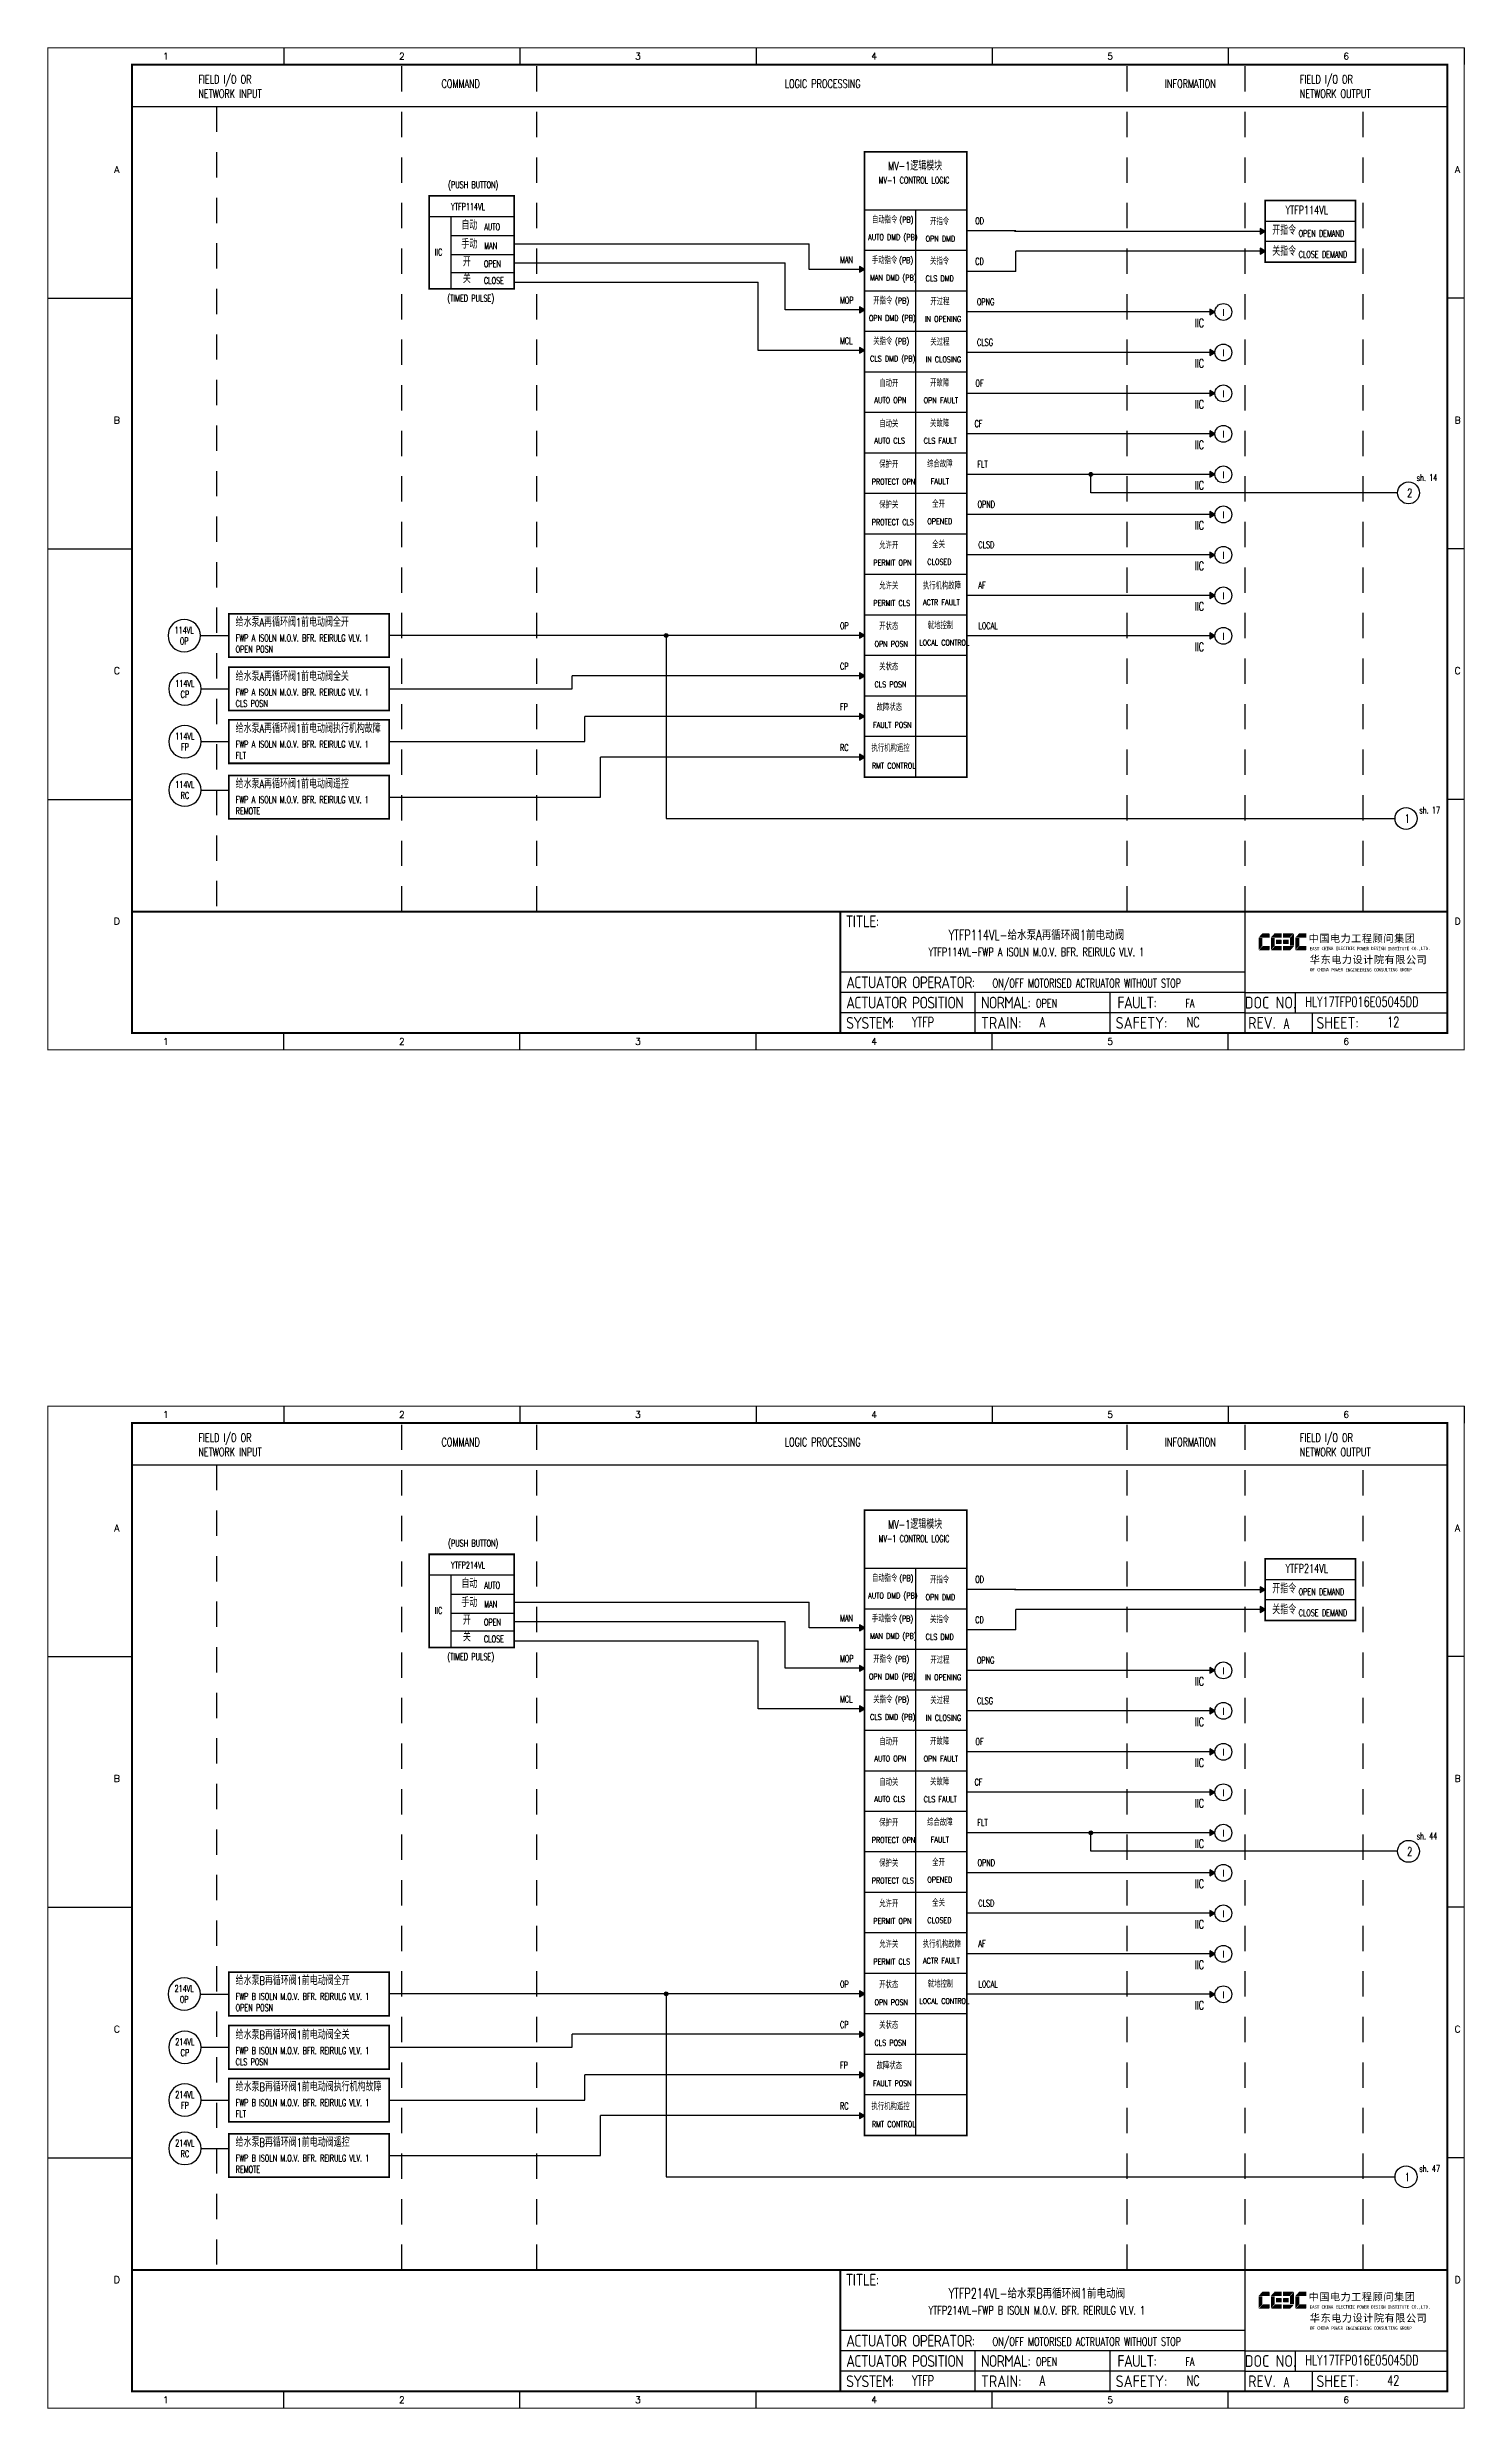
# Model space of a CAD drawing. Header units: millimetres. Extents: x 38833 to 52469, y 29493 to 32647.
# Drawn here: x 42597 to 43017, y 30242 to 30942 of the extents above; entities that cross this region are included whole.
import ezdxf
from ezdxf.enums import TextEntityAlignment as Align

# ---------------------------------------------------------------- set-up
doc = ezdxf.new("R2010")
doc.units = ezdxf.units.MM
doc.linetypes.add('DASHED', pattern=[0.75, 0.5, -0.25])
doc.linetypes.add('JIS_02_0.7', pattern=[1.35, 0.75, -0.6])
for name, color, linetype in [('INSTRUMENT', 4, 'Continuous'), ('MLINE', 6, 'Continuous'), ('TITLE', 1, 'Continuous'), ('TK', 7, 'Continuous'), ('图框_外框线', 7, 'Continuous'), ('图框_标题栏文字', 6, 'Continuous')]:
    doc.layers.add(name, color=color, linetype=linetype)
doc.styles.add('ecepdi', font='simhei.ttf', dxfattribs={"width": 0.9})
doc.styles.get("Standard").update_dxf_attribs({"font": 'romans.shx', "width": 0.7, "bigfont": 'hztxta.shx'})
doc.styles.add('工程字', font='gbenor.shx', dxfattribs={"bigfont": 'gbcbig.shx'})

# ---------------------------------------------------------------- blocks, each defined once
blk = doc.blocks.new('INS00')
at = {"layer": 'INSTRUMENT', "color": 0}
blk.add_lwpolyline([(6, 0, 1), (-6, 0, 1)], format="xyb", close=True, dxfattribs=at)
at = {"layer": 'INSTRUMENT', "flags": 1}
for tag, p in [('INSNAM', (0, 9)), ('INSDGN', (0, -9)), ('INSSUP', (0, -15)), ('INSTYP', (0, -12)), ('INSMAN', (0, -18)), ('INSREM', (0, -21))]:
    blk.add_attdef(tag, text='', height=3, dxfattribs=at).set_placement(p, align=Align.TOP_CENTER)
at = {"layer": 'INSTRUMENT', "width": 0.7}
for tag, p in [('INSIDE', (0, 2)), ('INSSYS', (0, -2))]:
    blk.add_attdef(tag, text='', height=2.5, dxfattribs=at).set_placement(p, align=Align.MIDDLE)
for tag, p in [('INSHH', (6, 3.5)), ('INSL', (6, -3)), ('INSLL', (6, -6))]:
    blk.add_attdef(tag, p, '', height=2.5, dxfattribs=at)
at = {"layer": 'INSTRUMENT', "linetype": 'DASHED', "width": 0.7}
blk.add_attdef('INSH', (6, 0.5), '', height=2.5, dxfattribs=at)
blk = doc.blocks.new('A$C1E0003F3')
h = blk.add_hatch(color=152)
edge = h.paths.add_edge_path()
edge.add_ellipse((5.15, 4.41), major_axis=(0, 0.211), ratio=0.769231, start_angle=-90, end_angle=0)
edge.add_line((5.15, 4.62), (3.22, 4.62))
edge.add_line((3.22, 4.62), (2.09, 3.35))
edge.add_line((2.09, 3.35), (5.32, 3.35))
edge.add_line((5.32, 3.35), (5.32, 4.41))
h.paths.add_polyline_path([(3.22, 3.23), (2.09, 3.23), (2.09, -0.36), (3.22, 0.91)])
edge = h.paths.add_edge_path()
edge.add_line((5.32, 0.81), (3.27, 0.81))
edge.add_line((3.27, 0.81), (2.13, -0.46))
edge.add_line((2.13, -0.46), (5.15, -0.46))
edge.add_ellipse((5.15, -0.25), major_axis=(0, 0.211), ratio=0.769231, start_angle=180, end_angle=270)
edge.add_line((5.32, -0.25), (5.32, 0.81))
h = blk.add_hatch(color=152)
edge = h.paths.add_edge_path()
edge.add_ellipse((8.78, 4.41), major_axis=(0, 0.211), ratio=0.769231, start_angle=-90, end_angle=0)
edge.add_line((8.78, 4.62), (6.84, 4.62))
edge.add_line((6.84, 4.62), (5.71, 3.35))
edge.add_line((5.71, 3.35), (8.94, 3.35))
edge.add_line((8.94, 3.35), (8.94, 4.41))
h.paths.add_polyline_path([(6.84, 3.23), (5.71, 3.23), (5.71, -0.36), (6.84, 0.91)])
edge = h.paths.add_edge_path()
edge.add_ellipse((8.78, 2.49), major_axis=(0, 0.211), ratio=0.769231, start_angle=-90, end_angle=0)
edge.add_line((8.78, 2.7), (7.22, 2.7))
edge.add_line((7.22, 2.7), (7.22, 1.44))
edge.add_line((7.22, 1.44), (8.78, 1.44))
edge.add_ellipse((8.78, 1.65), major_axis=(0, 0.211), ratio=0.769231, start_angle=180, end_angle=270)
edge.add_line((8.94, 1.65), (8.94, 2.49))
edge = h.paths.add_edge_path()
edge.add_line((8.94, 0.81), (6.89, 0.81))
edge.add_line((6.89, 0.81), (5.75, -0.46))
edge.add_line((5.75, -0.46), (8.78, -0.46))
edge.add_ellipse((8.78, -0.25), major_axis=(0, 0.211), ratio=0.769231, start_angle=180, end_angle=270)
edge.add_line((8.94, -0.25), (8.94, 0.81))
h = blk.add_hatch(color=1)
edge = h.paths.add_edge_path()
edge.add_line((12.48, 4.62), (9.46, 4.62))
edge.add_ellipse((9.46, 4.41), major_axis=(0, 0.211), ratio=0.769231, start_angle=0, end_angle=90)
edge.add_line((9.3, 4.41), (9.3, 3.35))
edge.add_line((9.3, 3.35), (11.35, 3.35))
edge.add_line((11.35, 3.35), (12.48, 4.62))
h.paths.add_polyline_path([(12.57, 4.56), (11.38, 3.23), (11.38, 0.93), (12.57, 0.93)])
edge = h.paths.add_edge_path()
edge.add_line((11.03, 2.7), (9.46, 2.7))
edge.add_ellipse((9.46, 2.49), major_axis=(0, 0.211), ratio=0.769231, start_angle=0, end_angle=90)
edge.add_line((9.3, 2.49), (9.3, 1.65))
edge.add_ellipse((9.46, 1.65), major_axis=(0, 0.211), ratio=0.769231, start_angle=90, end_angle=180)
edge.add_line((9.46, 1.44), (11.03, 1.44))
edge.add_line((11.03, 1.44), (11.03, 2.7))
h = blk.add_hatch(color=1)
edge = h.paths.add_edge_path()
edge.add_line((12.58, 0.79), (9.3, 0.79))
edge.add_line((9.3, 0.79), (9.3, -0.27))
edge.add_ellipse((9.46, -0.27), major_axis=(0, 0.211), ratio=0.769231, start_angle=90, end_angle=180)
edge.add_line((9.46, -0.48), (11.43, -0.48))
edge.add_line((11.43, -0.48), (12.58, 0.79))
h = blk.add_hatch(color=152)
edge = h.paths.add_edge_path()
edge.add_ellipse((16.11, 4.41), major_axis=(0, 0.211), ratio=0.769231, start_angle=-90, end_angle=0)
edge.add_line((16.11, 4.62), (14.14, 4.62))
edge.add_line((14.14, 4.62), (13, 3.35))
edge.add_line((13, 3.35), (16.27, 3.35))
edge.add_line((16.27, 3.35), (16.27, 4.41))
h.paths.add_polyline_path([(14.14, 3.23), (13, 3.23), (13, -0.36), (14.14, 0.91)])
edge = h.paths.add_edge_path()
edge.add_line((16.27, 0.81), (14.18, 0.81))
edge.add_line((14.18, 0.81), (13.04, -0.46))
edge.add_line((13.04, -0.46), (16.03, -0.46))
edge.add_ellipse((16.03, -0.15), major_axis=(0, 0.316), ratio=0.769231, start_angle=180, end_angle=270)
edge.add_line((16.27, -0.15), (16.27, 0.81))
at = {"layer": 'TITLE', "color": 7, "style": 'ecepdi'}
for s, p in [('中', (16.92, 1.94)), ('国', (20.09, 2)), ('电', (23.25, 1.99)), ('力', (26.39, 1.96)), ('工', (29.53, 1.95)), ('程', (32.71, 1.98)), ('顾', (35.9, 1.98)), ('问', (39.09, 1.94)), ('集', (42.26, 1.98)), ('团', (45.42, 2.01)), ('华', (17.24, -4.31)), ('东', (20.45, -4.29)), ('电', (23.62, -4.35)), ('力', (26.75, -4.32)), ('设', (29.92, -4.3)), ('计', (33.05, -4.31)), ('院', (36.26, -4.29)), ('有', (39.41, -4.29)), ('限', (42.57, -4.32)), ('公', (45.78, -4.38)), ('司', (48.91, -4.35))]:
    blk.add_text(s, height=2.2, dxfattribs=at).set_placement(p)
at = {"layer": 'TITLE', "color": 7, "style": 'ecepdi', "width": 0.975}
for s, p in [('E', (17.58, 0.02)), ('A', (18.29, 0.03)), ('S', (19, 0.03)), ('T', (19.7, 0.03)), ('C', (21.1, 0.09)), ('H', (21.77, 0.09)), ('I', (22.46, 0.09)), ('N', (23.17, 0.1)), ('A', (23.86, 0.1)), ('E', (25.35, 0.09)), ('L', (26.05, 0.11)), ('E', (26.76, 0.1)), ('C', (27.46, 0.12)), ('T', (28.18, 0.11)), ('R', (28.87, 0.1)), ('I', (29.57, 0.11)), ('C', (30.28, 0.1)), ('P', (31.64, 0.09)), ('O', (32.32, 0.08)), ('W', (33.03, 0.08)), ('E', (33.72, 0.08)), ('R', (34.42, 0.09)), ('D', (35.81, 0.1)), ('E', (36.52, 0.1)), ('S', (37.2, 0.1)), ('I', (37.91, 0.09)), ('G', (38.68, 0.11)), ('N', (39.38, 0.09)), ('I', (40.72, 0.07)), ('N', (41.43, 0.08)), ('S', (42.14, 0.08)), ('T', (42.83, 0.08)), ('I', (43.52, 0.09)), ('T', (44.22, 0.07)), ('U', (44.93, 0.07)), ('T', (45.63, 0.08)), ('E', (46.34, 0.09)), ('C', (47.76, 0.11)), ('O', (48.48, 0.1)), ('L', (50.56, 0.1)), ('T', (51.27, 0.1)), ('D', (51.96, 0.1)), ('O', (17.67, -6.18)), ('OF', (18.01, -6.2)), ('F', (18.37, -6.2)), ('C', (19.8, -6.19)), ('H', (20.47, -6.19)), ('I', (21.15, -6.19)), ('N', (21.87, -6.18)), ('A', (22.56, -6.18)), ('P', (23.98, -6.2)), ('O', (24.66, -6.21)), ('W', (25.36, -6.21)), ('E', (26.06, -6.21)), ('R', (26.75, -6.2)), ('E', (28.19, -6.24)), ('N', (28.91, -6.27)), ('G', (29.62, -6.26)), ('I', (30.32, -6.27)), ('N', (31.02, -6.27)), ('E', (31.7, -6.28)), ('E', (32.41, -6.27)), ('R', (33.1, -6.24)), ('I', (33.81, -6.24)), ('N', (34.51, -6.26)), ('G', (35.2, -6.24)), ('C', (36.61, -6.19)), ('O', (37.3, -6.21)), ('N', (38, -6.2)), ('S', (38.71, -6.21)), ('U', (39.41, -6.18)), ('L', (40.11, -6.18)), ('T', (40.81, -6.19)), ('I', (41.51, -6.21)), ('N', (42.2, -6.21)), ('G', (42.91, -6.17)), ('G', (44.29, -6.2)), ('R', (45, -6.21)), ('O', (45.69, -6.22)), ('U', (46.39, -6.2)), ('P', (47.1, -6.23)), ('.', (49.23, 0.1)), (',', (49.87, 0.1)), ('.', (52.72, 0.11))]:
    blk.add_text(s, height=1, dxfattribs=at).set_placement(p, align=Align.MIDDLE_CENTER)
blk = doc.blocks.new('A$C613255F0')
for p, q in [((70, 297), (70, 292)), ((140, 297), (140, 292)), ((210, 297), (210, 292)), ((280, 297), (280, 292)), ((350, 297), (350, 292)), ((420, 297), (420, 292)), ((0, 222.75), (25, 222.75)), ((420, 222.75), (415, 222.75)), ((0, 148.5), (25, 148.5)), ((420, 148.5), (415, 148.5)), ((0, 74.25), (25, 74.25)), ((420, 74.25), (415, 74.25)), ((70, 0), (70, 5)), ((140, 0), (140, 5)), ((210, 0), (210, 5)), ((280, 0), (280, 5)), ((350, 0), (350, 5))]:
    blk.add_line(p, q)
at = {"layer": 'MLINE', "linetype": 'JIS_02_0.7', "ltscale": 10}
for p, q in [((105, 41), (105, 292)), ((145, 41), (145, 292)), ((320, 41), (320, 292)), ((355, 41), (355, 292)), ((50, 279.56), (50, 41)), ((390, 41), (390, 279.56))]:
    blk.add_line(p, q, dxfattribs=at)
at = {"layer": 'MLINE'}
blk.add_line((25, 279.56), (415, 279.56), dxfattribs=at)
at = {"layer": '图框_外框线'}
for p, q in [((355, 5), (355, 41)), ((355, 23), (235, 23)), ((355, 17), (235, 17)), ((275, 11), (275, 17)), ((315, 11), (315, 17)), ((355, 17), (415, 17)), ((370, 11), (370, 17)), ((355, 11), (235, 11)), ((355, 11), (235, 11)), ((275, 5), (275, 11)), ((315, 5), (315, 11)), ((355, 11), (415, 11)), ((375, 5), (375, 11))]:
    blk.add_line(p, q, dxfattribs=at)
for points, const_width in [([(0, 0), (420, 0), (420, 297), (0, 297)], 0.3), ([(25, 5), (415, 5), (415, 292), (25, 292)], 0.6)]:
    blk.add_lwpolyline(points, close=True, dxfattribs=dict(at, const_width=const_width))
at = {"layer": '图框_外框线', "const_width": 0.6}
blk.add_lwpolyline([(235, 41), (25, 41)], dxfattribs=at)
at = {"layer": '图框_外框线'}
blk.add_lwpolyline([(415, 41, 0.6, 0.6, 0), (235, 41, 0.6, 0.6, 0), (235, 5, 0, 0, 0)], format="xyseb", dxfattribs=at)
blk.add_blockref('A$C1E0003F3', (356.94, 29.95))
at = {"layer": 'MLINE', "char_height": 2.5, "width": 31.8959, "attachment_point": 1}
for s, insert in [('FIELD I/O OR', (44.67, 288.89)), ('COMMAND', (116.74, 287.58)), ('LOGIC PROCESSING', (218.52, 287.58)), ('INFORMATION', (331.25, 287.58)), ('FIELD I/O OR', (371.22, 288.89)), ('NETWORK INPUT', (44.67, 284.64)), ('NETWORK OUTPUT', (371.22, 284.64))]:
    blk.add_mtext(s, dxfattribs=dict(at, insert=insert))
at = {"layer": 'TK', "color": 3}
for s, p in [('1', (35, 294.5)), ('2', (105, 294.5)), ('3', (175, 294.5)), ('4', (245, 294.5)), ('5', (315, 294.5)), ('6', (385, 294.5)), ('1', (35, 2.5)), ('2', (105, 2.5)), ('3', (175, 2.5)), ('4', (245, 2.5)), ('5', (315, 2.5)), ('6', (385, 2.5))]:
    blk.add_text(s, height=2, dxfattribs=at).set_placement(p, align=Align.MIDDLE)
for s, p in [('A', (20.5, 259.88)), ('A', (418, 259.88)), ('B', (20.5, 185.62)), ('B', (418, 185.62)), ('C', (20.5, 111.38)), ('C', (418, 111.38)), ('D', (20.5, 37.12)), ('D', (418, 37.12))]:
    blk.add_text(s, height=2, dxfattribs=at).set_placement(p, align=Align.CENTER)
at = {"layer": '图框_标题栏文字', "char_height": 3.5, "style": '工程字'}
for s, insert, width, attachment_point in [('{\\T0.9; TITLE:}', (234.86, 38.09), 14.2249, 4), ('{\\T0.9; ACTUATOR OPERATOR:}', (235, 20), 40, 4), ('{\\T0.9; ACTUATOR POSITION}', (235, 14), 45, 4), ('{\\T0.9; NORMAL:}', (275, 14), 18.2557, 4), ('{\\T0.9; FAULT:}', (315.44, 14), 15, 4), ('DOC NO.', (362.5, 14), 15, 5), ('{\\T0.9; SYSTEM:}', (235, 8), 17.9526, 4), ('{\\T0.9; }TRAIN: ', (275, 8), 17.6638, 4), ('SAFETY:', (324.3, 8), 22.3993, 5), ('REV.', (360, 8), 10, 5), ('SHEET:', (382.42, 8), 20, 5)]:
    blk.add_mtext(s, dxfattribs=dict(at, insert=insert, width=width, attachment_point=attachment_point))

msp = doc.modelspace()

# ---------------------------------------------------------------- hatches: boundary and pattern name
for points in [[(42958.18, 30887.26), (42956.68, 30888.13), (42956.68, 30886.4)], [(42958.18, 30881.36), (42956.68, 30882.23), (42956.68, 30880.5)], [(42839.39, 30875.96), (42837.89, 30876.83), (42837.89, 30875.1)], [(42839.39, 30863.96), (42837.89, 30864.83), (42837.89, 30863.1)], [(42943.27, 30863.34), (42941.77, 30864.2), (42941.77, 30862.47)], [(42839.39, 30851.96), (42837.89, 30852.83), (42837.89, 30851.1)], [(42943.27, 30851.34), (42941.77, 30852.2), (42941.77, 30850.47)], [(42943.27, 30839.22), (42941.77, 30840.09), (42941.77, 30838.35)], [(42943.27, 30827.22), (42941.77, 30828.09), (42941.77, 30826.35)], [(42943.27, 30815.22), (42941.77, 30816.09), (42941.77, 30814.35)], [(42943.27, 30803.34), (42941.77, 30804.2), (42941.77, 30802.47)], [(42943.27, 30791.34), (42941.77, 30792.2), (42941.77, 30790.47)], [(42943.27, 30779.34), (42941.77, 30780.2), (42941.77, 30778.47)], [(42839.39, 30767.49), (42837.89, 30768.36), (42837.89, 30766.63)], [(42943.27, 30767.34), (42941.77, 30768.2), (42941.77, 30766.47)], [(42839.39, 30755.49), (42837.89, 30756.36), (42837.89, 30754.63)], [(42839.39, 30743.49), (42837.89, 30744.36), (42837.89, 30742.63)], [(42839.39, 30731.38), (42837.89, 30732.24), (42837.89, 30730.51)], [(42958.18, 30484.66), (42956.68, 30485.53), (42956.68, 30483.8)], [(42839.39, 30473.37), (42837.89, 30474.23), (42837.89, 30472.5)], [(42958.18, 30478.76), (42956.68, 30479.63), (42956.68, 30477.9)], [(42839.39, 30461.37), (42837.89, 30462.23), (42837.89, 30460.5)], [(42943.27, 30460.74), (42941.77, 30461.61), (42941.77, 30459.87)], [(42839.39, 30449.37), (42837.89, 30450.23), (42837.89, 30448.5)], [(42943.27, 30448.74), (42941.77, 30449.61), (42941.77, 30447.87)], [(42943.27, 30436.62), (42941.77, 30437.49), (42941.77, 30435.76)], [(42943.27, 30424.62), (42941.77, 30425.49), (42941.77, 30423.76)], [(42943.27, 30412.62), (42941.77, 30413.49), (42941.77, 30411.76)], [(42943.27, 30400.74), (42941.77, 30401.61), (42941.77, 30399.87)], [(42943.27, 30388.74), (42941.77, 30389.61), (42941.77, 30387.87)], [(42943.27, 30376.74), (42941.77, 30377.61), (42941.77, 30375.87)], [(42839.39, 30364.89), (42837.89, 30365.76), (42837.89, 30364.03)], [(42943.27, 30364.74), (42941.77, 30365.61), (42941.77, 30363.87)], [(42839.39, 30352.89), (42837.89, 30353.76), (42837.89, 30352.03)], [(42839.39, 30340.89), (42837.89, 30341.76), (42837.89, 30340.03)], [(42839.39, 30328.78), (42837.89, 30329.64), (42837.89, 30327.91)]]:
    msp.add_hatch(color=256).paths.add_polyline_path(points)
h = msp.add_hatch(color=256)
edge = h.paths.add_edge_path()
edge.add_arc((42906.47, 30815.22), 0.55, 0, 360)
h = msp.add_hatch(color=256)
edge = h.paths.add_edge_path()
edge.add_arc((42780.56, 30767.49), 0.55, 0, 360)
h = msp.add_hatch(color=256)
edge = h.paths.add_edge_path()
edge.add_arc((42906.47, 30412.62), 0.55, 0, 360)
h = msp.add_hatch(color=256)
edge = h.paths.add_edge_path()
edge.add_arc((42780.56, 30364.89), 0.55, 0, 360)

# ---------------------------------------------------------------- linework, layer by layer
for p, q in [((42839.39, 30893.62), (42839.39, 30910.8)), ((42839.39, 30910.8), (42869.67, 30910.8)), ((42869.67, 30893.62), (42869.67, 30910.8)), ((42839.39, 30893.62), (42869.67, 30893.62)), ((42854.53, 30893.62), (42854.53, 30725.5)), ((42710.29, 30891.62), (42735.46, 30891.62)), ((42716.71, 30891.62), (42716.71, 30870.16)), ((42884.28, 30887.34), (42869.67, 30887.34)), ((42883.86, 30887.33), (42958.18, 30887.33)), ((42958.18, 30890.27), (42984.97, 30890.27)), ((42958.18, 30890.27), (42984.97, 30890.27)), ((42716.71, 30885.96), (42735.46, 30885.96)), ((42716.71, 30880.33), (42735.46, 30880.33)), ((42735.46, 30883.56), (42822.94, 30883.56)), ((42822.94, 30875.96), (42822.94, 30883.56)), ((42839.39, 30881.62), (42869.67, 30881.62)), ((42958.18, 30881.36), (42884.28, 30881.36)), ((42884.28, 30875.34), (42884.28, 30881.36)), ((42958.18, 30884.33), (42984.97, 30884.33)), ((42716.71, 30875.02), (42735.46, 30875.02)), ((42735.46, 30877.86), (42815.84, 30877.86)), ((42815.84, 30863.96), (42815.84, 30877.86)), ((42839.39, 30875.96), (42822.94, 30875.96)), ((42884.28, 30875.34), (42869.67, 30875.34)), ((42958.18, 30878.13), (42984.97, 30878.13)), ((42958.18, 30878.13), (42984.97, 30878.13)), ((42716.71, 30870.16), (42735.46, 30870.16)), ((42716.71, 30870.16), (42735.46, 30870.16)), ((42735.46, 30872.13), (42807.8, 30872.13)), ((42807.8, 30851.96), (42807.8, 30872.13)), ((42839.39, 30869.62), (42869.67, 30869.62)), ((42822.94, 30863.96), (42815.84, 30863.96)), ((42839.39, 30863.96), (42822.94, 30863.96)), ((42943.27, 30863.34), (42869.67, 30863.34)), ((42839.39, 30851.96), (42807.8, 30851.96)), ((42839.39, 30857.62), (42869.67, 30857.62)), ((42839.39, 30845.62), (42869.67, 30845.62)), ((42943.27, 30851.34), (42869.67, 30851.34)), ((42943.27, 30839.22), (42869.67, 30839.22)), ((42839.39, 30833.62), (42869.67, 30833.62)), ((42943.27, 30827.22), (42869.67, 30827.22)), ((42839.39, 30821.62), (42869.67, 30821.62)), ((42839.39, 30809.62), (42869.67, 30809.62)), ((42943.27, 30815.22), (42869.67, 30815.22)), ((42906.47, 30809.72), (42906.47, 30815.22)), ((42997.42, 30809.72), (42906.47, 30809.72)), ((42943.27, 30803.34), (42869.67, 30803.34)), ((42839.39, 30797.62), (42869.67, 30797.62)), ((42943.27, 30791.34), (42869.67, 30791.34)), ((42839.39, 30785.62), (42869.67, 30785.62)), ((42943.27, 30779.34), (42869.67, 30779.34)), ((42780.56, 30767.68), (42780.56, 30713.26)), ((42839.39, 30773.62), (42869.67, 30773.62)), ((42642.47, 30767.42), (42650.85, 30767.42)), ((42698.46, 30760.99), (42650.85, 30760.99)), ((42839.39, 30767.49), (42698.39, 30767.49)), ((42839.39, 30761.62), (42869.67, 30761.62)), ((42943.27, 30767.34), (42869.67, 30767.34)), ((42839.39, 30755.49), (42752.72, 30755.49)), ((42752.72, 30751.63), (42752.72, 30755.49)), ((42642.67, 30751.63), (42650.85, 30751.63)), ((42698.46, 30751.63), (42752.72, 30751.63)), ((42839.39, 30749.62), (42869.67, 30749.62)), ((42698.46, 30745.19), (42650.85, 30745.19)), ((42839.39, 30743.49), (42756.41, 30743.49)), ((42756.41, 30736), (42756.41, 30743.49)), ((42642.67, 30736), (42650.85, 30736)), ((42698.46, 30736), (42756.41, 30736)), ((42839.39, 30737.62), (42869.67, 30737.62)), ((42698.46, 30729.57), (42650.85, 30729.57)), ((42839.39, 30731.38), (42761.1, 30731.38)), ((42761.1, 30719.55), (42761.1, 30731.38)), ((42642.67, 30721.66), (42650.85, 30721.66)), ((42698.46, 30719.55), (42761.1, 30719.55)), ((42698.46, 30713.12), (42650.85, 30713.12)), ((42780.56, 30713.26), (42996.68, 30713.26)), ((42839.39, 30491.02), (42839.39, 30508.2)), ((42839.39, 30508.2), (42869.67, 30508.2)), ((42869.67, 30491.02), (42869.67, 30508.2)), ((42710.29, 30489.02), (42735.46, 30489.02)), ((42716.71, 30489.02), (42716.71, 30467.56)), ((42839.39, 30491.02), (42869.67, 30491.02)), ((42854.53, 30491.02), (42854.53, 30322.9)), ((42958.18, 30487.67), (42984.97, 30487.67)), ((42958.18, 30487.67), (42984.97, 30487.67)), ((42716.71, 30483.36), (42735.46, 30483.36)), ((42735.46, 30480.96), (42822.94, 30480.96)), ((42822.94, 30473.37), (42822.94, 30480.96)), ((42884.28, 30484.74), (42869.67, 30484.74)), ((42883.86, 30484.73), (42958.18, 30484.73)), ((42958.18, 30481.73), (42984.97, 30481.73)), ((42716.71, 30477.73), (42735.46, 30477.73)), ((42735.46, 30475.26), (42815.84, 30475.26)), ((42815.84, 30461.37), (42815.84, 30475.26)), ((42839.39, 30479.02), (42869.67, 30479.02)), ((42958.18, 30478.76), (42884.28, 30478.76)), ((42884.28, 30472.74), (42884.28, 30478.76)), ((42958.18, 30475.53), (42984.97, 30475.53)), ((42958.18, 30475.53), (42984.97, 30475.53)), ((42716.71, 30472.42), (42735.46, 30472.42)), ((42716.71, 30467.56), (42735.46, 30467.56)), ((42716.71, 30467.56), (42735.46, 30467.56)), ((42735.46, 30469.53), (42807.8, 30469.53)), ((42807.8, 30449.37), (42807.8, 30469.53)), ((42839.39, 30473.37), (42822.94, 30473.37)), ((42839.39, 30467.02), (42869.67, 30467.02)), ((42884.28, 30472.74), (42869.67, 30472.74)), ((42822.94, 30461.37), (42815.84, 30461.37)), ((42839.39, 30461.37), (42822.94, 30461.37)), ((42943.27, 30460.74), (42869.67, 30460.74)), ((42839.39, 30455.02), (42869.67, 30455.02)), ((42839.39, 30449.37), (42807.8, 30449.37)), ((42943.27, 30448.74), (42869.67, 30448.74)), ((42839.39, 30443.02), (42869.67, 30443.02)), ((42943.27, 30436.62), (42869.67, 30436.62)), ((42839.39, 30431.02), (42869.67, 30431.02)), ((42943.27, 30424.62), (42869.67, 30424.62)), ((42839.39, 30419.02), (42869.67, 30419.02)), ((42943.27, 30412.62), (42869.67, 30412.62)), ((42906.47, 30407.12), (42906.47, 30412.62)), ((42839.39, 30407.02), (42869.67, 30407.02)), ((42997.42, 30407.12), (42906.47, 30407.12)), ((42943.27, 30400.74), (42869.67, 30400.74)), ((42839.39, 30395.02), (42869.67, 30395.02)), ((42839.39, 30383.02), (42869.67, 30383.02)), ((42943.27, 30388.74), (42869.67, 30388.74)), ((42943.27, 30376.74), (42869.67, 30376.74)), ((42839.39, 30371.02), (42869.67, 30371.02)), ((42642.47, 30364.83), (42650.85, 30364.83)), ((42839.39, 30364.89), (42698.39, 30364.89)), ((42780.56, 30365.08), (42780.56, 30310.66)), ((42943.27, 30364.74), (42869.67, 30364.74)), ((42698.46, 30358.39), (42650.85, 30358.39)), ((42839.39, 30359.02), (42869.67, 30359.02)), ((42642.67, 30349.03), (42650.85, 30349.03)), ((42698.46, 30349.03), (42752.72, 30349.03)), ((42839.39, 30352.89), (42752.72, 30352.89)), ((42752.72, 30349.03), (42752.72, 30352.89)), ((42698.46, 30342.6), (42650.85, 30342.6)), ((42839.39, 30340.89), (42756.41, 30340.89)), ((42756.41, 30333.4), (42756.41, 30340.89)), ((42839.39, 30347.02), (42869.67, 30347.02)), ((42839.39, 30335.02), (42869.67, 30335.02)), ((42642.67, 30333.4), (42650.85, 30333.4)), ((42698.46, 30326.97), (42650.85, 30326.97)), ((42698.46, 30333.4), (42756.41, 30333.4)), ((42839.39, 30328.78), (42761.1, 30328.78)), ((42761.1, 30316.96), (42761.1, 30328.78)), ((42642.67, 30319.06), (42650.85, 30319.06)), ((42698.46, 30316.96), (42761.1, 30316.96)), ((42698.46, 30310.52), (42650.85, 30310.52)), ((42780.56, 30310.66), (42996.68, 30310.66))]:
    msp.add_line(p, q)
for points, const_width in [([(42839.39, 30910.8), (42869.67, 30910.8), (42869.67, 30725.5), (42839.39, 30725.5), (42839.39, 30910.8)], 0.5), ([(42839.39, 30910.8), (42869.67, 30910.8), (42869.67, 30725.5), (42839.39, 30725.5), (42839.39, 30910.8)], 0.2), ([(42710.29, 30897.74), (42735.46, 30897.74), (42735.46, 30870.16), (42710.29, 30870.16), (42710.29, 30897.74)], 0.5), ([(42958.18, 30896.39), (42984.97, 30896.39), (42984.97, 30878.13), (42958.18, 30878.13), (42958.18, 30896.39)], 0.5), ([(42650.85, 30773.86), (42698.46, 30773.86), (42698.46, 30760.99), (42650.85, 30760.99), (42650.85, 30773.86)], 0.5), ([(42650.85, 30758.06), (42698.46, 30758.06), (42698.46, 30745.19), (42650.85, 30745.19), (42650.85, 30758.06)], 0.5), ([(42650.85, 30742.43), (42698.46, 30742.43), (42698.46, 30729.57), (42650.85, 30729.57), (42650.85, 30742.43)], 0.5), ([(42650.85, 30725.99), (42698.46, 30725.99), (42698.46, 30713.12), (42650.85, 30713.12), (42650.85, 30725.99)], 0.5), ([(42839.39, 30508.2), (42869.67, 30508.2), (42869.67, 30322.9), (42839.39, 30322.9), (42839.39, 30508.2)], 0.5), ([(42839.39, 30508.2), (42869.67, 30508.2), (42869.67, 30322.9), (42839.39, 30322.9), (42839.39, 30508.2)], 0.2), ([(42710.29, 30495.14), (42735.46, 30495.14), (42735.46, 30467.56), (42710.29, 30467.56), (42710.29, 30495.14)], 0.5), ([(42958.18, 30493.79), (42984.97, 30493.79), (42984.97, 30475.53), (42958.18, 30475.53), (42958.18, 30493.79)], 0.5), ([(42650.85, 30371.26), (42698.46, 30371.26), (42698.46, 30358.39), (42650.85, 30358.39), (42650.85, 30371.26)], 0.5), ([(42650.85, 30355.46), (42698.46, 30355.46), (42698.46, 30342.6), (42650.85, 30342.6), (42650.85, 30355.46)], 0.5), ([(42650.85, 30339.83), (42698.46, 30339.83), (42698.46, 30326.97), (42650.85, 30326.97), (42650.85, 30339.83)], 0.5), ([(42650.85, 30323.39), (42698.46, 30323.39), (42698.46, 30310.52), (42650.85, 30310.52), (42650.85, 30323.39)], 0.5)]:
    msp.add_lwpolyline(points, dxfattribs=dict(const_width=const_width))
for points in [[(42710.29, 30897.74), (42735.46, 30897.74), (42735.46, 30870.16), (42710.29, 30870.16)], [(42839.39, 30893.62), (42869.67, 30893.62), (42869.67, 30725.5), (42839.39, 30725.5)], [(42958.18, 30887.26), (42956.68, 30888.13), (42956.68, 30886.4)], [(42958.18, 30881.36), (42956.68, 30882.23), (42956.68, 30880.5)], [(42839.39, 30875.96), (42837.89, 30876.83), (42837.89, 30875.1)], [(42839.39, 30863.96), (42837.89, 30864.83), (42837.89, 30863.1)], [(42943.27, 30863.34), (42941.77, 30864.2), (42941.77, 30862.47)], [(42839.39, 30851.96), (42837.89, 30852.83), (42837.89, 30851.1)], [(42943.27, 30851.34), (42941.77, 30852.2), (42941.77, 30850.47)], [(42943.27, 30839.22), (42941.77, 30840.09), (42941.77, 30838.35)], [(42943.27, 30827.22), (42941.77, 30828.09), (42941.77, 30826.35)], [(42943.27, 30815.22), (42941.77, 30816.09), (42941.77, 30814.35)], [(42943.27, 30803.34), (42941.77, 30804.2), (42941.77, 30802.47)], [(42943.27, 30791.34), (42941.77, 30792.2), (42941.77, 30790.47)], [(42943.27, 30779.34), (42941.77, 30780.2), (42941.77, 30778.47)], [(42839.39, 30767.49), (42837.89, 30768.36), (42837.89, 30766.63)], [(42943.27, 30767.34), (42941.77, 30768.2), (42941.77, 30766.47)], [(42839.39, 30755.49), (42837.89, 30756.36), (42837.89, 30754.63)], [(42839.39, 30743.49), (42837.89, 30744.36), (42837.89, 30742.63)], [(42839.39, 30731.38), (42837.89, 30732.24), (42837.89, 30730.51)], [(42710.29, 30495.14), (42735.46, 30495.14), (42735.46, 30467.56), (42710.29, 30467.56)], [(42839.39, 30491.02), (42869.67, 30491.02), (42869.67, 30322.9), (42839.39, 30322.9)], [(42958.18, 30484.66), (42956.68, 30485.53), (42956.68, 30483.8)], [(42839.39, 30473.37), (42837.89, 30474.23), (42837.89, 30472.5)], [(42958.18, 30478.76), (42956.68, 30479.63), (42956.68, 30477.9)], [(42839.39, 30461.37), (42837.89, 30462.23), (42837.89, 30460.5)], [(42943.27, 30460.74), (42941.77, 30461.61), (42941.77, 30459.87)], [(42839.39, 30449.37), (42837.89, 30450.23), (42837.89, 30448.5)], [(42943.27, 30448.74), (42941.77, 30449.61), (42941.77, 30447.87)], [(42943.27, 30436.62), (42941.77, 30437.49), (42941.77, 30435.76)], [(42943.27, 30424.62), (42941.77, 30425.49), (42941.77, 30423.76)], [(42943.27, 30412.62), (42941.77, 30413.49), (42941.77, 30411.76)], [(42943.27, 30400.74), (42941.77, 30401.61), (42941.77, 30399.87)], [(42943.27, 30388.74), (42941.77, 30389.61), (42941.77, 30387.87)], [(42943.27, 30376.74), (42941.77, 30377.61), (42941.77, 30375.87)], [(42839.39, 30364.89), (42837.89, 30365.76), (42837.89, 30364.03)], [(42943.27, 30364.74), (42941.77, 30365.61), (42941.77, 30363.87)], [(42839.39, 30352.89), (42837.89, 30353.76), (42837.89, 30352.03)], [(42839.39, 30340.89), (42837.89, 30341.76), (42837.89, 30340.03)], [(42839.39, 30328.78), (42837.89, 30329.64), (42837.89, 30327.91)]]:
    msp.add_lwpolyline(points, close=True)
for points in [[(42958.18, 30878.13), (42958.18, 30896.39), (42984.97, 30896.39), (42984.97, 30878.13)], [(42958.18, 30878.13), (42958.18, 30896.39), (42984.97, 30896.39), (42984.97, 30878.13)], [(42958.18, 30475.53), (42958.18, 30493.79), (42984.97, 30493.79), (42984.97, 30475.53)], [(42958.18, 30475.53), (42958.18, 30493.79), (42984.97, 30493.79), (42984.97, 30475.53)]]:
    msp.add_lwpolyline(points)
for centre, radius in [((42945.77, 30863.34), 2.5), ((42945.77, 30851.34), 2.5), ((42945.77, 30839.22), 2.5), ((42945.77, 30827.22), 2.5), ((42945.77, 30815.22), 2.5), ((42906.47, 30815.22), 0.55), ((43000.67, 30809.72), 3.25), ((42945.77, 30803.34), 2.5), ((42945.77, 30791.34), 2.5), ((42945.77, 30779.34), 2.5), ((42780.56, 30767.49), 0.55), ((42945.77, 30767.34), 2.5), ((42999.93, 30713.23), 3.25), ((42945.77, 30460.74), 2.5), ((42945.77, 30448.74), 2.5), ((42945.77, 30436.62), 2.5), ((42945.77, 30424.62), 2.5), ((42906.47, 30412.62), 0.55), ((42945.77, 30412.62), 2.5), ((43000.67, 30407.12), 3.25), ((42945.77, 30400.74), 2.5), ((42945.77, 30388.74), 2.5), ((42945.77, 30376.74), 2.5), ((42780.56, 30364.89), 0.55), ((42945.77, 30364.74), 2.5), ((42999.93, 30310.63), 3.25)]:
    msp.add_circle(centre, radius)

# ---------------------------------------------------------------- block references
for p in [(42597.2, 30644.65), (42597.2, 30242.06)]:
    msp.add_blockref('A$C613255F0', p)
at = {"layer": 'MLINE', "xscale": 0.7999999999992724, "yscale": 0.7999999999992724, "zscale": 0.7999999999992724}
for p, values in [((42637.67, 30767.42), {'INSIDE': '114VL', 'INSSYS': 'OP'}), ((42637.87, 30751.63), {'INSIDE': '114VL', 'INSSYS': 'CP'}), ((42637.87, 30736), {'INSIDE': '114VL', 'INSSYS': 'FP'}), ((42637.87, 30721.66), {'INSIDE': '114VL', 'INSSYS': 'RC'}), ((42637.67, 30364.83), {'INSIDE': '214VL', 'INSSYS': 'OP'}), ((42637.87, 30349.03), {'INSIDE': '214VL', 'INSSYS': 'CP'}), ((42637.87, 30333.4), {'INSIDE': '214VL', 'INSSYS': 'FP'}), ((42637.87, 30319.06), {'INSIDE': '214VL', 'INSSYS': 'RC'})]:
    msp.add_blockref('INS00', p, dxfattribs=at).add_auto_attribs(values)

# ---------------------------------------------------------------- texts
at = {"width": 0.7}
for p in [(42945.8, 30862.21), (42945.8, 30850.21), (42945.8, 30838.09), (42945.8, 30826.09), (42945.8, 30814.09), (42945.8, 30802.21), (42945.8, 30790.21), (42945.8, 30778.21), (42945.8, 30766.21), (42945.8, 30459.61), (42945.8, 30447.61), (42945.8, 30435.49), (42945.8, 30423.49), (42945.8, 30411.49), (42945.8, 30399.61), (42945.8, 30387.61), (42945.8, 30375.61), (42945.8, 30363.61)]:
    msp.add_text('I', height=2, dxfattribs=at).set_placement(p, align=Align.CENTER)
for s, height, p in [('YTFP114VL-给水泵A再循环阀1前电动阀', 3, (42864.31, 30677.2)), ('YTFP114VL-FWP A ISOLN M.O.V. BFR. REIRULG VLV. 1 ', 2.5, (42858.4, 30672.41)), ('YTFP214VL-给水泵B再循环阀1前电动阀', 3, (42864.31, 30274.6)), ('YTFP214VL-FWP B ISOLN M.O.V. BFR. REIRULG VLV. 1 ', 2.5, (42858.4, 30269.81))]:
    msp.add_text(s, height=height, dxfattribs=at).set_placement(p)
at = {"attachment_point": 1}
for s, insert, char_height, width in [('MV-1逻辑模块', (42846.34, 30907.84), 2.5, 73.0067), ('(PUSH BUTTON)', (42715.92, 30902.03), 2, 73.0067), ('MV-1 CONTROL LOGIC', (42843.55, 30903.38), 2, 48.5204), ('YTFP114VL', (42716.8, 30895.54), 2, 73.0067), ('YTFP114VL', (42964.19, 30894.8), 2.5, 73.0067), ('自动', (42719.85, 30890.26), 2.5, 73.0067), ('AUTO', (42726.62, 30889.55), 2, 73.0067), ('AUTO DMD (PB)', (42840.46, 30886.37), 1.7, 73.0067), ('自动指令', (42841.56, 30891.62), 2, 73.0067), ('(PB)', (42849.72, 30891.53), 1.7, 73.0067), ('开指令', (42858.79, 30891.15), 2, 73.0067), ('OD', (42872.21, 30891.34), 2, 73.0067), ('开指令', (42960.26, 30888.76), 2.5, 73.0067), ('OPEN DEMAND', (42968.09, 30887.63), 2, 73.0067), ('IIC', (42711.97, 30882.1), 2, 73.0067), ('手动', (42719.85, 30884.66), 2.5, 73.0067), ('MAN', (42726.62, 30883.95), 2, 73.0067), ('MAN', (42832.1, 30879.81), 2, 73.0067), ('手动指令', (42841.54, 30879.62), 2, 73.0067), ('(PB)', (42849.64, 30879.53), 1.7, 73.0067), ('OPN DMD', (42857.5, 30885.9), 1.7, 73.0067), ('关指令', (42858.79, 30879.39), 2, 73.0067), ('关指令', (42960.26, 30882.54), 2.5, 73.0067), ('CLOSE DEMAND', (42968.09, 30881.41), 2, 73.0067), ('关', (42720.28, 30874.45), 2.5, 73.0067), ('开', (42720.28, 30879.41), 2.5, 73.0067), ('OPEN', (42726.53, 30878.62), 2, 73.0067), ('CLOSE', (42726.53, 30873.66), 2, 73.0067), ('MAN DMD (PB)', (42841, 30874.37), 1.7, 73.0067), ('CLS DMD', (42857.5, 30874.13), 1.7, 73.0067), ('CD', (42872.21, 30879.34), 2, 73.0067), ('(TIMED PULSE)', (42715.71, 30868.4), 2, 73.0067), ('MOP', (42832.1, 30867.81), 2, 73.0067), ('开指令', (42841.96, 30867.62), 2, 73.0067), ('(PB)', (42848.44, 30867.53), 1.7, 73.0067), ('开过程', (42858.88, 30867.39), 2, 73.0067), ('OPNG', (42872.69, 30867.34), 2, 73.0067), ('OPN DMD (PB)', (42840.68, 30862.37), 1.7, 73.0067), ('IN OPENING', (42857.27, 30862.13), 1.7, 73.0067), ('IIC', (42937.26, 30861.34), 2.5, 4.5039), ('MCL', (42832.1, 30855.81), 2, 73.0067), ('关指令', (42841.96, 30855.62), 2, 73.0067), ('(PB)', (42848.44, 30855.53), 1.7, 73.0067), ('关过程', (42858.88, 30855.39), 2, 73.0067), ('CLSG', (42872.72, 30855.34), 2, 73.0067), ('CLS DMD (PB)', (42841.01, 30850.37), 1.7, 73.0067), ('IN CLOSING', (42857.49, 30850.13), 1.7, 73.0067), ('IIC', (42937.26, 30849.34), 2.5, 4.5039), ('AUTO OPN', (42842.32, 30838.06), 1.7, 73.0067), ('自动开', (42843.72, 30843.15), 2, 73.0067), ('OPN FAULT', (42856.91, 30838.02), 1.7, 73.0067), ('开故障', (42858.79, 30843.27), 2, 73.0067), ('OF', (42872.27, 30843.23), 2, 73.0067), ('自动关', (42843.72, 30831.15), 2, 73.0067), ('关故障', (42858.79, 30831.27), 2, 73.0067), ('CF', (42872.01, 30831.23), 2, 73.0067), ('IIC', (42937.26, 30837.22), 2.5, 4.5039), ('AUTO CLS', (42842.32, 30826.06), 1.7, 73.0067), ('CLS FAULT', (42856.91, 30826.02), 1.7, 73.0067), ('IIC', (42937.26, 30825.22), 2.5, 4.5039), ('保护开', (42843.72, 30819.15), 2, 73.0067), ('综合故障', (42857.94, 30819.27), 2, 73.0067), ('FLT', (42872.82, 30819.23), 2, 73.0067), ('PROTECT OPN', (42841.51, 30813.9), 1.7, 73.0067), ('FAULT', (42859, 30814.02), 1.7, 73.0067), ('IIC', (42937.26, 30813.22), 2.5, 4.5039), ('2', (43000.28, 30810.93), 2.5, 73.0067), ('保护关', (42843.72, 30807.15), 2, 73.0067), ('全开', (42859.44, 30807.39), 2, 73.0067), ('OPND', (42872.89, 30807.34), 2, 73.0067), ('PROTECT CLS', (42841.51, 30801.9), 1.7, 73.0067), ('OPENED', (42858.01, 30802.13), 1.7, 73.0067), ('全关', (42859.44, 30795.39), 2, 73.0067), ('IIC', (42937.26, 30801.34), 2.5, 4.5039), ('PERMIT OPN', (42842, 30789.9), 1.7, 73.0067), ('允许开', (42843.72, 30795.15), 2, 73.0067), ('CLOSED', (42858.01, 30790.13), 1.7, 73.0067), ('CLSD', (42873.12, 30795.34), 2, 73.0067), ('IIC', (42937.26, 30789.34), 2.5, 4.5039), ('允许关', (42843.72, 30783.15), 2, 73.0067), ('执行机构故障', (42856.64, 30783.15), 2, 73.0067), ('AF', (42873.15, 30783.34), 2, 73.0067), ('PERMIT CLS', (42842, 30777.9), 1.7, 73.0067), ('ACTR FAULT', (42856.71, 30778.13), 1.7, 73.0067), ('IIC', (42937.26, 30777.34), 2.5, 4.5039), ('给水泵A再循环阀1前电动阀全开', (42652.92, 30772.61), 2.5, 73.0067), ('FWP A ISOLN M.O.V. BFR. REIRULG VLV. 1  \\POPEN POSN', (42652.92, 30767.72), 2, 73.0067), ('OP', (42832.1, 30771.34), 2, 73.0067), ('开状态', (42843.72, 30771.15), 2, 73.0067), ('就地控制', (42858.13, 30771.39), 2, 73.0067), ('LOCAL', (42873.15, 30771.34), 2, 73.0067), ('OPN POSN', (42842.34, 30765.81), 1.7, 73.0067), ('LOCAL CONTROL', (42855.63, 30766.13), 1.6, 73.0067), ('IIC', (42937.26, 30765.34), 2.5, 4.5039), ('给水泵A再循环阀1前电动阀全关', (42652.92, 30756.53), 2.5, 73.0067), ('CP', (42832.1, 30759.34), 2, 73.0067), ('CLS POSN', (42842.34, 30753.81), 1.7, 73.0067), ('关状态', (42843.72, 30759.15), 2, 73.0067), ('FWP A ISOLN M.O.V. BFR. REIRULG VLV. 1  \\PCLS POSN', (42652.92, 30751.64), 2, 73.0067), ('FP', (42832.1, 30747.34), 2, 73.0067), ('故障状态', (42842.95, 30747.15), 2, 73.0067), ('给水泵A再循环阀1前电动阀执行机构故障', (42652.92, 30741.12), 2.5, 73.0067), ('FAULT POSN', (42841.91, 30741.81), 1.7, 73.0067), ('FWP A ISOLN M.O.V. BFR. REIRULG VLV. 1  \\PFLT', (42652.92, 30736.23), 2, 73.0067), ('RC', (42832.1, 30735.23), 2, 73.0067), ('执行机构遥控', (42841.42, 30735.04), 2, 73.0067), ('RMT CONTROL', (42841.55, 30729.7), 1.7, 73.0067), ('给水泵A再循环阀1前电动阀遥控', (42652.92, 30724.68), 2.5, 73.0067), ('FWP A ISOLN M.O.V. BFR. REIRULG VLV. 1  \\PREMOTE', (42652.92, 30719.79), 2, 73.0067), ('1', (42999.53, 30714.44), 2.5, 73.0067), ('OPEN', (42890.22, 30659.69), 2.5, 73.0067), ('FA', (42934.49, 30659.7), 2.5, 73.0067), ('YTFP', (42853.44, 30654.34), 3, 8.5983), ('A', (42891.3, 30654.34), 3, 4.8474), ('NC', (42934.89, 30654.34), 3, 4.8474), ('A', (42963.67, 30653.9), 3, 8.5983), ('MV-1逻辑模块', (42846.34, 30505.24), 2.5, 73.0067), ('(PUSH BUTTON)', (42715.92, 30499.43), 2, 73.0067), ('MV-1 CONTROL LOGIC', (42843.55, 30500.78), 2, 48.5204), ('YTFP214VL', (42716.8, 30492.94), 2, 73.0067), ('自动', (42719.85, 30487.66), 2.5, 73.0067), ('自动指令', (42841.56, 30489.03), 2, 73.0067), ('(PB)', (42849.72, 30488.93), 1.7, 73.0067), ('开指令', (42858.79, 30488.55), 2, 73.0067), ('OD', (42872.21, 30488.74), 2, 73.0067), ('YTFP214VL', (42964.19, 30492.2), 2.5, 73.0067), ('手动', (42719.85, 30482.06), 2.5, 73.0067), ('AUTO', (42726.62, 30486.95), 2, 73.0067), ('MAN', (42726.62, 30481.35), 2, 73.0067), ('AUTO DMD (PB)', (42840.46, 30483.77), 1.7, 73.0067), ('OPN DMD', (42857.5, 30483.3), 1.7, 73.0067), ('开指令', (42960.26, 30486.16), 2.5, 73.0067), ('OPEN DEMAND', (42968.09, 30485.03), 2, 73.0067), ('IIC', (42711.97, 30479.5), 2, 73.0067), ('开', (42720.28, 30476.82), 2.5, 73.0067), ('OPEN', (42726.53, 30476.02), 2, 73.0067), ('MAN', (42832.1, 30477.22), 2, 73.0067), ('手动指令', (42841.54, 30477.03), 2, 73.0067), ('(PB)', (42849.64, 30476.93), 1.7, 73.0067), ('关指令', (42858.79, 30476.79), 2, 73.0067), ('CD', (42872.21, 30476.74), 2, 73.0067), ('关指令', (42960.26, 30479.94), 2.5, 73.0067), ('CLOSE DEMAND', (42968.09, 30478.81), 2, 73.0067), ('关', (42720.28, 30471.85), 2.5, 73.0067), ('CLOSE', (42726.53, 30471.06), 2, 73.0067), ('MAN DMD (PB)', (42841, 30471.77), 1.7, 73.0067), ('CLS DMD', (42857.5, 30471.54), 1.7, 73.0067), ('(TIMED PULSE)', (42715.71, 30465.8), 2, 73.0067), ('MOP', (42832.1, 30465.22), 2, 73.0067), ('OPN DMD (PB)', (42840.68, 30459.77), 1.7, 73.0067), ('开指令', (42841.96, 30465.03), 2, 73.0067), ('(PB)', (42848.44, 30464.93), 1.7, 73.0067), ('开过程', (42858.88, 30464.79), 2, 73.0067), ('OPNG', (42872.69, 30464.74), 2, 73.0067), ('MCL', (42832.1, 30453.22), 2, 73.0067), ('关指令', (42841.96, 30453.03), 2, 73.0067), ('(PB)', (42848.44, 30452.93), 1.7, 73.0067), ('IN OPENING', (42857.27, 30459.54), 1.7, 73.0067), ('关过程', (42858.88, 30452.79), 2, 73.0067), ('CLSG', (42872.72, 30452.74), 2, 73.0067), ('IIC', (42937.26, 30458.74), 2.5, 4.5039), ('CLS DMD (PB)', (42841.01, 30447.77), 1.7, 73.0067), ('IN CLOSING', (42857.49, 30447.54), 1.7, 73.0067), ('IIC', (42937.26, 30446.74), 2.5, 4.5039), ('自动开', (42843.72, 30440.55), 2, 73.0067), ('开故障', (42858.79, 30440.67), 2, 73.0067), ('OF', (42872.27, 30440.63), 2, 73.0067), ('AUTO OPN', (42842.32, 30435.46), 1.7, 73.0067), ('OPN FAULT', (42856.91, 30435.42), 1.7, 73.0067), ('IIC', (42937.26, 30434.62), 2.5, 4.5039), ('自动关', (42843.72, 30428.55), 2, 73.0067), ('关故障', (42858.79, 30428.67), 2, 73.0067), ('CF', (42872.01, 30428.63), 2, 73.0067), ('AUTO CLS', (42842.32, 30423.46), 1.7, 73.0067), ('CLS FAULT', (42856.91, 30423.42), 1.7, 73.0067), ('IIC', (42937.26, 30422.62), 2.5, 4.5039), ('PROTECT OPN', (42841.51, 30411.3), 1.7, 73.0067), ('保护开', (42843.72, 30416.55), 2, 73.0067), ('综合故障', (42857.94, 30416.67), 2, 73.0067), ('FAULT', (42859, 30411.42), 1.7, 73.0067), ('FLT', (42872.82, 30416.63), 2, 73.0067), ('IIC', (42937.26, 30410.62), 2.5, 4.5039), ('保护关', (42843.72, 30404.55), 2, 73.0067), ('全开', (42859.44, 30404.79), 2, 73.0067), ('OPND', (42872.89, 30404.74), 2, 73.0067), ('2', (43000.28, 30408.33), 2.5, 73.0067), ('PROTECT CLS', (42841.51, 30399.3), 1.7, 73.0067), ('OPENED', (42858.01, 30399.54), 1.7, 73.0067), ('IIC', (42937.26, 30398.74), 2.5, 4.5039), ('允许开', (42843.72, 30392.55), 2, 73.0067), ('全关', (42859.44, 30392.79), 2, 73.0067), ('CLSD', (42873.12, 30392.74), 2, 73.0067), ('PERMIT OPN', (42842, 30387.3), 1.7, 73.0067), ('CLOSED', (42858.01, 30387.54), 1.7, 73.0067), ('IIC', (42937.26, 30386.74), 2.5, 4.5039), ('允许关', (42843.72, 30380.55), 2, 73.0067), ('执行机构故障', (42856.64, 30380.55), 2, 73.0067), ('AF', (42873.15, 30380.74), 2, 73.0067), ('给水泵B再循环阀1前电动阀全开', (42652.92, 30370.01), 2.5, 73.0067), ('OP', (42832.1, 30368.74), 2, 73.0067), ('PERMIT CLS', (42842, 30375.3), 1.7, 73.0067), ('开状态', (42843.72, 30368.55), 2, 73.0067), ('ACTR FAULT', (42856.71, 30375.54), 1.7, 73.0067), ('就地控制', (42858.13, 30368.79), 2, 73.0067), ('LOCAL', (42873.15, 30368.74), 2, 73.0067), ('IIC', (42937.26, 30374.74), 2.5, 4.5039), ('FWP B ISOLN M.O.V. BFR. REIRULG VLV. 1  \\POPEN POSN', (42652.92, 30365.12), 2, 73.0067), ('OPN POSN', (42842.34, 30363.21), 1.7, 73.0067), ('LOCAL CONTROL', (42855.63, 30363.54), 1.6, 73.0067), ('IIC', (42937.26, 30362.74), 2.5, 4.5039), ('CP', (42832.1, 30356.74), 2, 73.0067), ('关状态', (42843.72, 30356.55), 2, 73.0067), ('给水泵B再循环阀1前电动阀全关', (42652.92, 30353.93), 2.5, 73.0067), ('FWP B ISOLN M.O.V. BFR. REIRULG VLV. 1  \\PCLS POSN', (42652.92, 30349.04), 2, 73.0067), ('CLS POSN', (42842.34, 30351.21), 1.7, 73.0067), ('FP', (42832.1, 30344.74), 2, 73.0067), ('故障状态', (42842.95, 30344.55), 2, 73.0067), ('给水泵B再循环阀1前电动阀执行机构故障', (42652.92, 30338.52), 2.5, 73.0067), ('FWP B ISOLN M.O.V. BFR. REIRULG VLV. 1  \\PFLT', (42652.92, 30333.63), 2, 73.0067), ('FAULT POSN', (42841.91, 30339.21), 1.7, 73.0067), ('RC', (42832.1, 30332.63), 2, 73.0067), ('执行机构遥控', (42841.42, 30332.44), 2, 73.0067), ('RMT CONTROL', (42841.55, 30327.1), 1.7, 73.0067), ('给水泵B再循环阀1前电动阀遥控', (42652.92, 30322.08), 2.5, 73.0067), ('FWP B ISOLN M.O.V. BFR. REIRULG VLV. 1  \\PREMOTE', (42652.92, 30317.19), 2, 73.0067), ('1', (42999.53, 30311.84), 2.5, 73.0067), ('OPEN', (42890.22, 30257.09), 2.5, 73.0067), ('FA', (42934.49, 30257.1), 2.5, 73.0067), ('YTFP', (42853.44, 30251.74), 3, 8.5983), ('A', (42891.3, 30251.74), 3, 4.8474), ('NC', (42934.89, 30251.74), 3, 4.8474), ('A', (42963.67, 30251.3), 3, 8.5983)]:
    msp.add_mtext(s, dxfattribs=dict(at, insert=insert, char_height=char_height, width=width))
at = {"color": 4, "char_height": 2, "width": 73.0067, "attachment_point": 1}
for s, insert in [('sh. 14', (43003.06, 30815.25)), ('sh. 17', (43003.87, 30716.7)), ('sh. 44', (43003.06, 30412.66)), ('sh. 47', (43003.87, 30314.1))]:
    msp.add_mtext(s, dxfattribs=dict(at, insert=insert))
at = {"width": 0.7}
for tag, p, s in [('HLY17TFP016E05045DD', (42970.06, 30657.41), ''), ('12', (42994.34, 30651.41), '1'), ('HLY17TFP016E05045DD', (42970.06, 30254.81), ''), ('42', (42994.34, 30248.81), '1')]:
    msp.add_attdef(tag, p, s, height=3, dxfattribs=at)
at = {"layer": 'TITLE', "color": 0, "width": 0.7}
for p in [(42904.67, 30664.23), (42904.67, 30261.63)]:
    msp.add_text(' ON/OFF MOTORISED ACTRUATOR WITHOUT STOP', height=2.5, dxfattribs=at).set_placement(p, align=Align.MIDDLE)

doc.saveas('drawing.dxf')
